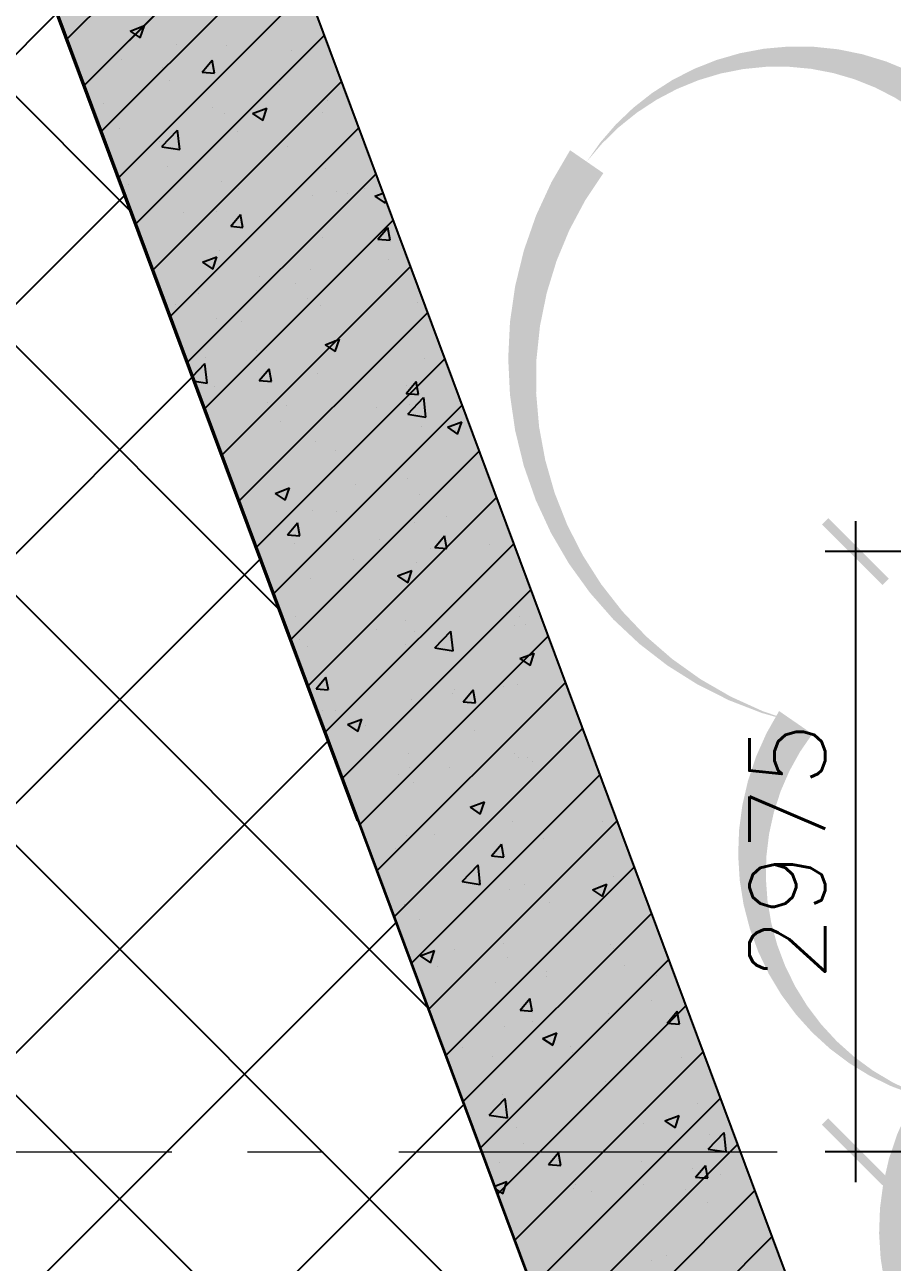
# Model space of a CAD drawing. Header units: millimetres. Extents: x -346728 to 1320345, y -537202 to -385966.
# Drawn here: x 137006 to 141305, y -457239 to -451106 of the extents above; entities that cross this region are included whole.
import ezdxf
from ezdxf.xclip import XClip

# ---------------------------------------------------------------- set-up
doc = ezdxf.new("R2010")
doc.units = ezdxf.units.MM
doc.header["$LTSCALE"] = 100
doc.header["$XCLIPFRAME"] = 2
doc.linetypes.add('DASHED2', pattern=[0.375, 0.25, -0.125])
doc.linetypes.add('X1326_GLB$0$CENTER', pattern=[2, 1.25, -0.25, 0.25, -0.25])
doc.layers.add('0 T TEXT', color=7, linetype='Continuous', lineweight=13)
doc.layers.add('X1326_GLB$0$A-tim', color=8, linetype='X1326_GLB$0$CENTER', lineweight=9)
doc.layers.add('CL load', color=1, linetype='Continuous', plot=False)
for name, color, linetype in [('hach', 253, 'Continuous'), ('W2', 4, 'Continuous'), ('XR_1326_csPL$0$hach', 253, 'Continuous'), ('XR_1326_csPL$0$W2', 4, 'Continuous')]:
    doc.layers.add(name, color=color, linetype=linetype)
doc.styles.add('simplex', font='simplex.shx')
doc.dimstyles.new('100', dxfattribs={"dimscale": 150, "dimtxt": 2.5, "dimasz": 2, "dimexe": 1, "dimexo": 1, "dimgap": 1, "dimtad": 1, "dimdec": 0, "dimzin": 0, "dimdsep": 46, "dimtxsty": 'simplex', "dimblk": 'ARCHTICK', "dimcen": 1, "dimdle": 1, "dimclrd": 256, "dimclre": 256, "dimclrt": 6, "dimadec": 0, "dimazin": 0, "dimtfac": 1, "dimtdec": 0, "dimtix": 1, "dimtmove": 2, "dimatfit": 3, "dimfxl": 1, "dimtolj": 1, "dimtzin": 0, "dimarcsym": 0})

# ---------------------------------------------------------------- blocks, each defined once
blk = doc.blocks.new('_ArchTick')
at = {"color": 0, "linetype": 'ByBlock', "const_width": 0.15}
blk.add_lwpolyline([(-0.5, -0.5), (0.5, 0.5)], dxfattribs=at)
blk = doc.blocks.new('*D321')
at = {"layer": 'CL load', "lineweight": -2, "transparency": 16777216}
for p, q in [((141121.8456536528, -453566.6748103099), (141121.8456536528, -456841.5847864188)), ((141428.6305833409, -453716.6748103099), (140971.8456536528, -453716.6748103099)), ((142378.6305833409, -456691.5847864188), (140971.8456536528, -456691.5847864188))]:
    blk.add_line(p, q, dxfattribs=at)
at = {"layer": 'DEFPOINTS', "color": 0, "transparency": 16777216}
for p in [(141578.6305833409, -453716.6748103099, -3.888469564117258e-07), (141121.8456536528, -456691.5847864188), (142528.6305833409, -456691.5847864188, -4.734895355795743e-07)]:
    blk.add_point(p, dxfattribs=at)
at = {"layer": 'CL load', "lineweight": -2, "transparency": 16777216, "xscale": 300, "yscale": 300, "zscale": 300}
for p, rotation in [((141121.8456536528, -453716.6748103099), 90), ((141121.8456536528, -456691.5847864188), 270)]:
    blk.add_blockref('_ArchTick', p, dxfattribs=dict(at, rotation=rotation))
at = {"layer": 'CL load', "color": 6, "transparency": 16777216, "insert": (140784.3456536527, -455204.1297983642), "char_height": 375, "attachment_point": 5, "rotation": 90, "style": 'simplex'}
blk.add_mtext('\\A1;2975', dxfattribs=at)
blk = doc.blocks.new('LVL-KHUNGTEN')
blk.add_lwpolyline([(61072.91373489425, 41092.78793908656), (119123.5098692991, 41092.78793908656), (119123.5098692991, 61.8816838347775), (61072.91373489425, 61.8816838347775)], close=True)
blk = doc.blocks.new('mb duong hh')
at = {"layer": '0 T TEXT', "color": 8, "linetype": 'DASHED2', "ltscale": 300}
blk.add_lwpolyline([(75940.43296678987, 34596.03093707142), (80501.3139130965, 41668.3570130578), (80490.62527430942, 88860.91351348581), (75484.28902985697, 93867.6576685782), (-20031.13103089965, 93859.7170491144), (-33609.89450179785, 75885.42133082869), (-26182.13417041133, 55954.73076759395), (-6300.006955242541, 2611.935753152356), (0, 0)], close=True, dxfattribs=at)
blk = doc.blocks.new('MB HANG RAO TAM')
h = blk.add_hatch()
h.set_pattern_fill('ANSI37', color=8, scale=7000, style=0)
h.set_pattern_definition([(45, (527887.4079488972, 631399.8887585986), (-618.7184335382291, 618.7184335382291), []), (135, (527887.4079488972, 631399.8887585986), (-618.7184335382291, -618.7184335382291), [])])
h.paths.add_polyline_path([(89794.4117202581, 74797.30097743822), (94796.06909740585, 69797.46355003165), (94804.3638102131, 22611.36642657302), (90245.68302062989, 15544.39581874706), (52522.94278892089, -1634.203767297906), (34323.73216909924, -9921.962356466684), (14325.33876059836, -19029.05348080298), (8025.495783872, -16417.18622394174), (-19266.64754346496, 56832.40869197866), (-5687.515177183872, 74797.29823461012), (41806.40198183438, 74797.29959892743), (65796.85632604541, 74797.30188842712)], flags=16)
h.paths.add_polyline_path([(-17292.9443327034, 40146.43408464215), (-15159.58504788362, 40937.88851280994), (-12777.24436101399, 34516.30763202184), (-15127.05660728077, 33729.95129755384), (-10492.9689787729, 20001.38025799184), (4783.535672410013, -19372.91856733162), (12547.72057359139, -21452.95036589808), (91489.90458454317, 14752.46963246423), (95487.5385869357, 20873.62624876702), (95619.70384427672, 46027.09005193476), (95769.82040125481, 74597.01423754462), (91824.51706728627, 78101.09494480758), (52350.08600903358, 76925.75132380711), (14007.95230215261, 75822.42495960195), (-9258.554181215033, 75871.13197423331), (-23843.65629077467, 71026.76303072285), (-24251.0530014848, 60759.9608062153)])
at = {"layer": 'XR_1326_csPL$0$W2', "color": 7, "ltscale": 0.5, "elevation": -2.744855009950697e-08}
blk.add_lwpolyline([(8025.494193787104, -16417.18556470441), (14325.33736579077, -19029.05341459147), (90245.68364006604, 15544.39677901135), (94804.3638098313, 22611.36859852046), (94796.06909740585, 69797.46355003165), (89794.40878329634, 74797.3010340432), (-5687.51513439772, 74797.29829121521), (-19266.64890838732, 56832.40874858369)], close=True, dxfattribs=at)

msp = doc.modelspace()

# ---------------------------------------------------------------- hatches: boundary and pattern name
at = {"layer": 'hach'}
h = msp.add_hatch(dxfattribs=at)
h.set_pattern_fill('ANSI31', color=256, scale=70)
h.set_pattern_definition([(45, (121918.5586272281, -508591.2227448209), (-157.1544821187101, 157.1544821187102), [])])
h.paths.add_polyline_path([(142200.7174031938, -410142.157258469), (128621.2299212609, -428107.5122169152), (155914.0807850178, -501359.0065796374), (162214.0877402602, -503970.9423327898), (238136.4096880872, -469396.5978761645), (242695.206744063, -462329.4458765544), (242687.1652499498, -415142.6860857411), (237685.1483409582, -410142.1572584765)])
h.paths.add_polyline_path([(142797.9098990844, -411342.1571560285), (129975.6618433549, -428305.7014718884), (156856.1871301314, -500450.5520168371), (162191.6436317093, -502662.5923677236), (237318.7880773254, -468450.3646135417), (241495.1464346874, -461976.0778765109), (241487.0023686721, -415639.3961758266), (237188.1965684931, -411342.1571560359)], flags=16)
h = msp.add_hatch(dxfattribs=at)
h.set_pattern_fill('AR-CONC', color=256, scale=4)
h.set_pattern_definition([(49.99999999999999, (121918.5586272281, -508591.2227448209), (728.738675984016, -63.75634215561234), [76.2, -838.2]), (355, (121918.5586272281, -508591.2227448209), (-140.9736856998774, 764.2273809561406), [60.96, -670.56233668]), (100.4514446999999, (121979.2866552282, -508596.5357588209), (587.7649883614131, 700.4710076487804), [64.76003519999988, -712.360978399999]), (46.18420000000002, (121918.5586272281, -508388.022744821), (1084.31616356852, -168.1693117309086), [114.2999999999996, -1257.299999999994]), (96.63555760999992, (122008.9182272282, -508402.0367448209), (949.616536206012, 989.7044983908861), [97.14009256, -1068.54243264]), (351.1841511700001, (121918.5586272281, -508388.022744821), (949.6165362599081, 989.7044983421306), [91.43986828, -1005.83892768]), (21, (122020.1586272282, -508438.822744821), (606.4575650765299, -409.0607927483504), [76.2, -838.2]), (326.0000000000001, (122020.1586272282, -508438.822744821), (247.2081133905883, 736.7518644892771), [60.96, -670.56]), (71.45144499999999, (122070.6967576282, -508472.911144421), (853.6656771148646, 327.691075543621), [64.7600352, -712.3597503999999]), (37.50000000000001, (121918.5586272281, -508591.2227448209), (12.35441300236727, 338.2201554926124), [0, -662.432, 0, -680.72, 0, -673.1]), (7.499999999999999, (121918.5586272281, -508591.2227448209), (267.278650041223, 400.722299272478), [0, -388.112, 0, -647.192, 0, -256.54]), (327.5, (121691.9906272281, -508591.2227448209), (542.3623806674856, -22.91497597069377), [0, -254, 0, -792.48, 0, -1051.56]), (317.5, (121590.390627228, -508591.2227448209), (592.5167255440722, 101.7059641333321), [0, -330.2, 0, -526.288, 0, -746.76])])
h.paths.add_polyline_path([(142200.7174031938, -410142.157258469), (128621.2299212609, -428107.5122169152), (155914.0807850178, -501359.0065796374), (162214.0877402602, -503970.9423327898), (238136.4096880872, -469396.5978761645), (242695.206744063, -462329.4458765544), (242687.1652499498, -415142.6860857411), (237685.1483409582, -410142.1572584765)])
h.paths.add_polyline_path([(142797.9098990844, -411342.1571560285), (129975.6618433549, -428305.7014718884), (156856.1871301314, -500450.5520168371), (162191.6436317093, -502662.5923677236), (237318.7880773254, -468450.3646135417), (241495.1464346874, -461976.0778765109), (241487.0023686721, -415639.3961758266), (237188.1965684931, -411342.1571560359)], flags=16)

# ---------------------------------------------------------------- linework, layer by layer
at = {"elevation": -1404.949430587001}
msp.add_lwpolyline([(149871.036050682, -473219.6356869036, 0, 200, -0.52056705), (147871.0386324197, -473216.4221305564, 0, 200, -0.52056705), (147110.9564866177, -471431.1004313993, 0, 200, -0.52056705), (146412.6692778515, -469556.9619695792, 0, 200, -0.52056705), (145714.3820690856, -467682.823507759, 0, 200, -0.52056705), (145016.0948603193, -465808.6850459388, 0, 200, -0.52056705), (144317.8076515534, -463934.5465841186, 0, 200, -0.52056705), (143619.5204427874, -462060.4081222984, 0, 200, -0.52056705), (142921.2332340212, -460186.2696604783, 0, 200, -0.52056705), (142222.9460252552, -458312.1311986581, 0, 200, -0.52056705), (141524.658816489, -456437.9927368379, 0, 200, -0.52056705), (140826.371607723, -454563.8542750177, 0, 200, -0.52056705), (139790.819850395, -451784.528872447, 0, 200, -0.52056705), (141790.819850395, -451784.528872447, 0, 200, -0.52056705), (143790.819850395, -451784.528872447, 0, 200, -0.52056705), (145790.819850395, -451784.528872447, 0, 200, -0.52056705), (147790.819850395, -451784.528872447, 0, 200, -0.52056705), (149790.819850395, -451784.528872447, 0, 200, -0.52056705)], format="xyseb", dxfattribs=at)
at = {"layer": 'W2', "ltscale": 0.5, "elevation": -1404.949429693151}
for points in [[(142200.7173316503, -410142.1571560284), (128621.2298497174, -428107.5121144747), (155914.0807134742, -501359.0064771969), (162214.087668717, -503970.9422303493), (238136.409616544, -469396.597773724), (242695.2085601218, -462329.4428479093), (242686.9149874657, -415142.1244229245), (237685.1247243183, -410142.1571560359)], [(142797.9098990844, -411342.1571560285), (129975.6618433549, -428305.7014718884), (156856.1871301314, -500450.5520168371), (162191.6436317093, -502662.5923677236), (237318.7880773254, -468450.3646135417), (241495.1464346874, -461976.0778765109), (241487.0023686721, -415639.3961758266), (237188.1965684931, -411342.1571560359)]]:
    msp.add_lwpolyline(points, close=True, dxfattribs=at)
at = {"layer": 'X1326_GLB$0$A-tim', "ltscale": 15}
msp.add_line((120859.4542972323, -456691.5847864185, -1404.949430865378), (255546.0027297724, -456691.5847864187, -1404.949430874745), dxfattribs=at)
at = {"layer": 'XR_1326_csPL$0$hach', "color": 250}
for p, q in [((137216.3522874425, -451176.0278767922, -1404.949430165231), (138149.3238266761, -450243.0563375587, -1404.949430165231)), ((137301.6717319796, -451405.0173964925, -1404.949430165231), (138234.6432712132, -450472.045857259, -1404.949430165231)), ((137386.9911765168, -451634.0069161928, -1404.949430165231), (138319.9627157504, -450701.0353769592, -1404.949430165231)), ((137472.310621054, -451862.9964358931, -1404.949430165231), (138405.2821602875, -450930.0248966595, -1404.949430165231)), ((137528.499070284, -451137.0853451362, -1404.949430165231), (137599.637898783, -451109.7777073809, -1404.949430165231)), ((137579.0221028147, -451171.2189255483, -1404.949430165231), (137599.622800665, -451109.8228881584, -1404.949430165231)), ((137528.4793061449, -451137.1289443906, -1404.949430165231), (137579.0174365678, -451171.2173437861, -1404.949430165231)), ((137557.6300655911, -452091.9859555934, -1404.949430165231), (138490.6016048247, -451159.0144163598, -1404.949430165231)), ((137756.0812053094, -451203.8277529142, -1404.949430165231), (137756.0812053094, -451203.8277529142, -1404.949430165231)), ((138007.5155401724, -451208.3134034778, -1404.949430165231), (138007.5155401724, -451208.3134034778, -1404.949430165231)), ((138327.376617055, -451235.2668601459, -1404.949430165231), (138327.376617055, -451235.2668601459, -1404.949430165231)), ((137485.8638198246, -451279.850565851, -1404.949430165231), (137485.8638198246, -451279.850565851, -1404.949430165231)), ((137885.9421550786, -451340.4716909774, -1404.949430165231), (137934.9225709364, -451282.0991044117, -1404.949430165231)), ((137946.7612722456, -451345.7690428758, -1404.949430165231), (137935.0136593283, -451282.0834420711, -1404.949430165231)), ((137942.5849690177, -451285.9256416608, -1404.949430165231), (137942.5849690177, -451285.9256416608, -1404.949430165231)), ((137688.2397042807, -451319.4108310129, -1404.949430165231), (137688.2397042807, -451319.4108310129, -1404.949430165231)), ((137885.9420560809, -451340.4728160664, -1404.949430165231), (137946.6700848765, -451345.7858301443, -1404.949430165231)), ((137642.9495101283, -452320.9754752937, -1404.949430165231), (138575.9210493619, -451388.0039360601, -1404.949430165231)), ((137724.933793203, -451380.2688564175, -1404.949430165231), (137724.933793203, -451380.2688564175, -1404.949430165231)), ((138267.2961738704, -451403.1838323882, -1404.949430165231), (138267.2961738704, -451403.1838323882, -1404.949430165231)), ((137396.7928397721, -451493.8279809669, -1404.949430165231), (137396.7928397721, -451493.8279809669, -1404.949430165231)), ((138508.3493540837, -451481.4906635219, -1404.949430165231), (138508.3493540837, -451481.4906635219, -1404.949430165231)), ((137939.1552204395, -451516.7429569376, -1404.949430165231), (137939.1552204395, -451516.7429569376, -1404.949430165231)), ((137995.1611271701, -451546.5335589704, -1404.949430165231), (137995.1611271701, -451546.5335589704, -1404.949430165231)), ((138134.9368712204, -451546.1897371375, -1404.949430165231), (138185.4750016435, -451580.278136533, -1404.949430165231)), ((138134.9566353602, -451546.1461378846, -1404.949430165231), (138206.0954638594, -451518.8385001292, -1404.949430165231)), ((138185.4796082951, -451580.279694962, -1404.949430165231), (138206.0803061454, -451518.8836575722, -1404.949430165231)), ((138481.5176011068, -451539.6579329083, -1404.949430165231), (138481.5176011068, -451539.6579329083, -1404.949430165231)), ((137473.5094068223, -451618.0707213436, -1404.949430165231), (137473.5094068223, -451618.0707213436, -1404.949430165231)), ((137728.2689546655, -452549.9649949939, -1404.949430165231), (138661.240493899, -451616.9934557604, -1404.949430165231)), ((137675.3063189765, -451686.6479409333, -1404.949430165231), (137675.3063189765, -451686.6479409333, -1404.949430165231)), ((137684.8174440633, -451710.1401686309, -1404.949430165231), (137763.9521554215, -451627.6647937711, -1404.949430165231)), ((137775.2018438522, -451724.1512822019, -1404.949430165231), (137763.9769552048, -451627.6619073598, -1404.949430165231)), ((138060.0979670138, -451635.9891594184, -1404.949430165231), (138060.0979670138, -451635.9891594184, -1404.949430165231)), ((137420.9610542395, -451720.1331302854, -1404.949430165231), (137420.9610542395, -451720.1331302854, -1404.949430165231)), ((137684.8357705963, -451710.1790385222, -1404.949430165231), (137775.1953706113, -451724.1930385311, -1404.949430165231)), ((138306.6504293457, -451708.3314963533, -1404.949430165231), (138306.6504293457, -451708.3314963533, -1404.949430165231)), ((137714.1337038014, -451810.0374604865, -1404.949430165231), (137714.1337038014, -451810.0374604865, -1404.949430165231)), ((137813.5883992026, -452778.9545146942, -1404.949430165231), (138746.559938436, -451845.9829754606, -1404.949430165231)), ((138495.994941081, -451819.7108190145, -1404.949430165231), (138495.994941081, -451819.7108190145, -1404.949430165231)), ((137522.8013120825, -451896.7121986189, -1404.949430165231), (137522.8013120825, -451896.7121986189, -1404.949430165231)), ((137982.8067141679, -451884.753714463, -1404.949430165231), (137982.8067141679, -451884.753714463, -1404.949430165231)), ((138065.1636927499, -451919.6271745897, -1404.949430165231), (138065.1636927499, -451919.6271745897, -1404.949430165231)), ((138550.0994059605, -451931.4113829079, -1404.949430165231), (138550.0994059605, -451931.4113829079, -1404.949430165231)), ((138688.8197644319, -451918.7507619435, -1404.949430165231), (138688.8197644319, -451918.7507619435, -1404.949430165231)), ((138434.4744996951, -451952.2359512956, -1404.949430165231), (138434.4744996951, -451952.2359512956, -1404.949430165231)), ((138607.5260734172, -451942.5421505603, -1404.949430165231), (138607.5260734172, -451942.5421505603, -1404.949430165231)), ((138741.3944362959, -451955.2505298844, -1404.949430165231), (138791.9325667187, -451989.3389292799, -1404.949430165231)), ((138741.4142004368, -451955.2069306329, -1404.949430165231), (138781.5197393634, -451939.8118566332, -1404.949430165231)), ((138791.9371137755, -451989.3404643757, -1404.949430165231), (138795.7451267713, -451977.9914843572, -1404.949430165231)), ((137792.8193169728, -452036.7114586909, -1404.949430165231), (137792.8193169728, -452036.7114586909, -1404.949430165231)), ((137957.5826804164, -452033.1173470412, -1404.949430165231), (137957.5826804164, -452033.1173470412, -1404.949430165231)), ((138026.9158407651, -452104.6990719209, -1404.949430165231), (138075.8962566234, -452046.3264853553, -1404.949430165231)), ((138087.7327344982, -452109.9968339232, -1404.949430165231), (138075.9851215808, -452046.3112331185, -1404.949430165231)), ((137898.9078437398, -453007.9440343945, -1404.949430165231), (138831.8793829731, -452074.9724951609, -1404.949430165231)), ((138026.9157417808, -452104.7001970225, -1404.949430165231), (138087.6437705765, -452110.0132111004, -1404.949430165231)), ((138755.6545167491, -452168.4554140766, -1404.949430165231), (138804.6349326072, -452110.082827511, -1404.949430165231)), ((138816.4691851121, -452173.7536173214, -1404.949430165231), (138804.7215721948, -452110.0680165167, -1404.949430165231)), ((138483.6405280787, -452157.9309745072, -1404.949430165231), (138483.6405280787, -452157.9309745072, -1404.949430165231)), ((138755.6544151172, -452168.4565696123, -1404.949430165231), (138816.3824439129, -452173.7695836902, -1404.949430165231)), ((137970.4523011651, -452222.9738699556, -1404.949430165231), (137970.4523011651, -452222.9738699556, -1404.949430165231)), ((137887.7287578299, -452282.9416016267, -1404.949430165231), (137938.266888253, -452317.0300010223, -1404.949430165231)), ((137887.7482584478, -452282.8985836971, -1404.949430165231), (137958.887086947, -452255.5909459417, -1404.949430165231)), ((137938.2714366606, -452317.0315399194, -1404.949430165231), (137958.872134511, -452255.6355025296, -1404.949430165231)), ((138806.3327624282, -452268.814279701, -1404.949430165231), (138806.3327624282, -452268.814279701, -1404.949430165231)), ((137984.2272882769, -453236.9335540948, -1404.949430165231), (138917.1988275105, -452303.9620148612, -1404.949430165231)), ((138167.1958496539, -452352.9582505681, -1404.949430165231), (138167.1958496539, -452352.9582505681, -1404.949430165231)), ((138421.5411143904, -452319.4730612159, -1404.949430165231), (138421.5411143904, -452319.4730612159, -1404.949430165231)), ((138345.6028954513, -452388.6723662268, -1404.949430165231), (138345.6028954513, -452388.6723662268, -1404.949430165231)), ((137867.3156401739, -452438.7999988014, -1404.949430165231), (137867.3156401739, -452438.7999988014, -1404.949430165231)), ((138409.6780208415, -452461.7149747721, -1404.949430165231), (138409.6780208415, -452461.7149747721, -1404.949430165231)), ((137753.0861699074, -452490.3783303602, -1404.949430165231), (137753.0861699074, -452490.3783303602, -1404.949430165231)), ((138069.5467328139, -453465.923073795, -1404.949430165231), (139002.5182720475, -452532.9515345614, -1404.949430165231)), ((138471.2861150765, -452496.1511299998, -1404.949430165231), (138471.2861150765, -452496.1511299998, -1404.949430165231)), ((138952.0404015089, -452484.6299507429, -1404.949430165231), (138952.0404015089, -452484.6299507429, -1404.949430165231)), ((137958.0978881629, -452561.1940254483, -1404.949430165231), (137958.0978881629, -452561.1940254483, -1404.949430165231)), ((138081.5370674101, -452575.2740993215, -1404.949430165231), (138081.5370674101, -452575.2740993215, -1404.949430165231)), ((138623.8994480777, -452598.1890752922, -1404.949430165231), (138623.8994480777, -452598.1890752922, -1404.949430165231)), ((138494.2058235244, -452691.9593764455, -1404.949430165231), (138565.3446520237, -452664.6517386902, -1404.949430165231)), ((138544.728942141, -452726.0923093332, -1404.949430165231), (138565.3296399913, -452664.6962719433, -1404.949430165231)), ((138154.2624643492, -452720.1953604884, -1404.949430165231), (138154.2624643492, -452720.1953604884, -1404.949430165231)), ((138494.1863229054, -452692.0023943736, -1404.949430165231), (138544.7244533282, -452726.0907937692, -1404.949430165231)), ((138539.0541123867, -452669.5365789735, -1404.949430165231), (138539.0541123867, -452669.5365789735, -1404.949430165231)), ((137839.148055469, -452847.5542746186, -1404.949430165231), (137898.6517826927, -452785.5386038199, -1404.949430165231)), ((137909.9006710684, -452882.0251853119, -1404.949430165231), (137898.6757824212, -452785.5358104698, -1404.949430165231)), ((137899.9171996124, -452753.6805498406, -1404.949430165231), (137899.9171996124, -452753.6805498406, -1404.949430165231)), ((138154.8661773513, -453694.9125934953, -1404.949430165231), (139087.8377165846, -452761.9410542618, -1404.949430165231)), ((138986.6287748749, -452758.1953610301, -1404.949430165231), (138986.6287748749, -452758.1953610301, -1404.949430165231)), ((138167.8895264518, -452868.9264528646, -1404.949430165231), (138216.8699423099, -452810.5538662989, -1404.949430165231)), ((138228.7041967507, -452874.2246249705, -1404.949430165231), (138216.9565838334, -452810.5390241658, -1404.949430165231)), ((138458.931702074, -452834.3712854924, -1404.949430165231), (138458.931702074, -452834.3712854924, -1404.949430165231)), ((137848.4564289889, -452872.5370905887, -1404.949430165231), (137909.8944066787, -452882.0655946961, -1404.949430165231)), ((137945.7434751606, -452899.4141809409, -1404.949430165231), (137945.7434751606, -452899.4141809409, -1404.949430165231)), ((138167.8894274806, -452868.9275779786, -1404.949430165231), (138228.6174562763, -452874.2405920565, -1404.949430165231)), ((138896.1721194876, -452893.1761096659, -1404.949430165231), (138896.1721194876, -452893.1761096659, -1404.949430165231)), ((138896.6282024359, -452932.6827950201, -1404.949430165231), (138945.6086182939, -452874.3102084544, -1404.949430165231)), ((138957.4406473647, -452937.9814083688, -1404.949430165231), (138945.6930344473, -452874.2958075641, -1404.949430165231)), ((138896.6281008169, -452932.6839505685, -1404.949430165231), (138957.3561296126, -452937.9969646464, -1404.949430165231)), ((138903.833234903, -453036.1832904108, -1404.949430165231), (138982.967946261, -452953.707915551, -1404.949430165231)), ((138994.2160344907, -453050.194590031, -1404.949430165231), (138982.9911458432, -452953.7052151889, -1404.949430165231)), ((138207.5455397205, -452978.1583169735, -1404.949430165231), (138207.5455397205, -452978.1583169735, -1404.949430165231)), ((138240.1856218882, -453923.9021131956, -1404.949430165231), (139173.1571611218, -452990.930573962, -1404.949430165231)), ((138303.6553939437, -452994.8820737993, -1404.949430165231), (138303.6553939437, -452994.8820737993, -1404.949430165231)), ((138749.9079203881, -453001.0732929442, -1404.949430165231), (138749.9079203881, -453001.0732929442, -1404.949430165231)), ((138913.430645068, -452985.7833708507, -1404.949430165231), (138913.430645068, -452985.7833708507, -1404.949430165231)), ((138271.7754623457, -453070.258878246, -1404.949430165231), (138271.7754623457, -453070.258878246, -1404.949430165231)), ((138903.8503789912, -453036.2196525101, -1404.949430165231), (138994.2099790061, -453050.2336525189, -1404.949430165231)), ((138974.2743618724, -453096.4155165227, -1404.949430165231), (138974.2743618724, -453096.4155165227, -1404.949430165231)), ((139100.6633886011, -453101.0201691938, -1404.949430165231), (139171.8022171001, -453073.7125314384, -1404.949430165231)), ((139151.1864476211, -453135.1530787467, -1404.949430165231), (139171.7871454717, -453073.7570413569, -1404.949430165231)), ((139100.6438879809, -453101.0631871205, -1404.949430165231), (139151.182018404, -453135.1515865161, -1404.949430165231)), ((139139.6210961026, -453116.2559962206, -1404.949430165231), (139139.6210961026, -453116.2559962206, -1404.949430165231)), ((138446.5772890719, -453172.5914409849, -1404.949430165231), (138446.5772890719, -453172.5914409849, -1404.949430165231)), ((138547.1043705582, -453217.9619603539, -1404.949430165231), (138547.1043705582, -453217.9619603539, -1404.949430165231)), ((138325.5050664254, -454152.8916328959, -1404.949430165231), (139258.4766056589, -453219.9200936623, -1404.949430165231)), ((139285.2889078011, -453302.3616992561, -1404.949430165231), (139285.2889078011, -453302.3616992561, -1404.949430165231)), ((138246.997446612, -453428.711822258, -1404.949430165231), (138318.1362751111, -453401.4041845027, -1404.949430165231)), ((138297.5207705065, -453462.8441542906, -1404.949430165231), (138318.1214683569, -453401.4481169007, -1404.949430165231)), ((138646.1519950268, -453386.5056701232, -1404.949430165231), (138646.1519950268, -453386.5056701232, -1404.949430165231)), ((138900.4972597636, -453353.020480771, -1404.949430165231), (138900.4972597636, -453353.020480771, -1404.949430165231)), ((138246.9782095147, -453428.754258863, -1404.949430165231), (138297.5163399377, -453462.8426582586, -1404.949430165231)), ((138410.8245109628, -454381.8811525962, -1404.949430165231), (139343.7960501961, -453448.9096133626, -1404.949430165231)), ((138961.9199488701, -453434.6356720154, -1404.949430165231), (138961.9199488701, -453434.6356720154, -1404.949430165231)), ((138434.2228760692, -453510.8115964775, -1404.949430165231), (138434.2228760692, -453510.8115964775, -1404.949430165231)), ((138552.0598678119, -453520.246117156, -1404.949430165231), (138552.0598678119, -453520.246117156, -1404.949430165231)), ((138308.8632121385, -453633.1538338081, -1404.949430165231), (138357.8436279966, -453574.7812472424, -1404.949430165231)), ((138369.6756590033, -453638.4524160179, -1404.949430165231), (138357.9280460859, -453574.7668152132, -1404.949430165231)), ((138935.1245855936, -453573.5169795396, -1404.949430165231), (138935.1245855936, -453573.5169795396, -1404.949430165231)), ((139094.4222484795, -453543.1610931267, -1404.949430165231), (139094.4222484795, -453543.1610931267, -1404.949430165231)), ((138223.918914381, -453633.8052417055, -1404.949430165231), (138223.918914381, -453633.8052417055, -1404.949430165231)), ((138308.8631131808, -453633.1549589348, -1404.949430165231), (138369.5911419765, -453638.4679730127, -1404.949430165231)), ((139037.6018881226, -453696.9101759638, -1404.949430165231), (139086.5823039804, -453638.5375893981, -1404.949430165231)), ((139098.4121096172, -453702.2091994162, -1404.949430165231), (139086.6644966999, -453638.5235986115, -1404.949430165231)), ((138342.6078600493, -453675.222943673, -1404.949430165231), (138342.6078600493, -453675.222943673, -1404.949430165231)), ((138496.1439554997, -454610.8706722965, -1404.949430165231), (139429.1154947333, -453677.8991330629, -1404.949430165231)), ((138766.2812950486, -453656.7202176761, -1404.949430165231), (138766.2812950486, -453656.7202176761, -1404.949430165231)), ((139018.0102577599, -453703.0839985286, -1404.949430165231), (139018.0102577599, -453703.0839985286, -1404.949430165231)), ((139037.6017865171, -453696.9113315247, -1404.949430165231), (139098.3298153128, -453702.2243456026, -1404.949430165231)), ((139308.643675716, -453679.6351936468, -1404.949430165231), (139308.643675716, -453679.6351936468, -1404.949430165231)), ((138633.2186097224, -453753.7427800435, -1404.949430165231), (138633.2186097224, -453753.7427800435, -1404.949430165231)), ((138378.8733449856, -453787.2279693956, -1404.949430165231), (138378.8733449856, -453787.2279693956, -1404.949430165231)), ((138853.4550116885, -453837.7726150064, -1404.949430165231), (138924.5938401875, -453810.4649772511, -1404.949430165231)), ((138903.9782759867, -453871.9049237042, -1404.949430165231), (138924.5789738373, -453810.5088863143, -1404.949430165231)), ((138949.5655358676, -453772.8558275081, -1404.949430165231), (138949.5655358676, -453772.8558275081, -1404.949430165231)), ((138421.8684630669, -453849.0317519702, -1404.949430165231), (138421.8684630669, -453849.0317519702, -1404.949430165231)), ((138853.4357745904, -453837.8150516099, -1404.949430165231), (138903.9739050132, -453871.9034510055, -1404.949430165231)), ((138581.4634000366, -454839.8601919968, -1404.949430165231), (139514.4349392704, -453906.8886527632, -1404.949430165231)), ((138349.9273866914, -454036.6894593574, -1404.949430165231), (138349.9273866914, -454036.6894593574, -1404.949430165231)), ((138892.289767359, -454059.6044353282, -1404.949430165231), (138892.289767359, -454059.6044353282, -1404.949430165231)), ((139392.3867904407, -454019.3307904058, -1404.949430165231), (139392.3867904407, -454019.3307904058, -1404.949430165231)), ((139458.862843213, -454039.5388206275, -1404.949430165231), (139458.862843213, -454039.5388206275, -1404.949430165231)), ((139485.6938096299, -454078.0207229787, -1404.949430165231), (139485.6938096299, -454078.0207229787, -1404.949430165231)), ((138666.782844574, -455068.849711697, -1404.949430165231), (139599.7543838076, -454135.8781724634, -1404.949430165231)), ((138750.7316077185, -454103.8062978011, -1404.949430165231), (138750.7316077185, -454103.8062978011, -1404.949430165231)), ((138937.2111228654, -454111.0759830006, -1404.949430165231), (138937.2111228654, -454111.0759830006, -1404.949430165231)), ((139038.5328621744, -454194.0571004595, -1404.949430165231), (139117.6675735324, -454111.5817255997, -1404.949430165231)), ((139128.9148617066, -454208.068493141, -1404.949430165231), (139117.6899730594, -454111.5791182989, -1404.949430165231)), ((139434.6521480263, -454082.5194112988, -1404.949430165231), (139434.6521480263, -454082.5194112988, -1404.949430165231)), ((138365.939959681, -454154.465079316, -1404.949430165231), (138365.939959681, -454154.465079316, -1404.949430165231)), ((138409.5140500647, -454187.2519074629, -1404.949430165231), (138409.5140500647, -454187.2519074629, -1404.949430165231)), ((138893.1770840856, -454179.7266871121, -1404.949430165231), (138893.1770840856, -454179.7266871121, -1404.949430165231)), ((139038.5494150587, -454194.0922086751, -1404.949430165231), (139128.9090150735, -454208.1062086839, -1404.949430165231)), ((139459.8933396657, -454246.8758443568, -1404.949430165231), (139510.4314700887, -454280.9642437524, -1404.949430165231)), ((139459.9125767649, -454246.8334077547, -1404.949430165231), (139531.0514052641, -454219.5257699994, -1404.949430165231)), ((139510.4357814668, -454280.9656931179, -1404.949430165231), (139531.0364793174, -454219.5696557281, -1404.949430165231)), ((138449.8368978249, -454397.3812147517, -1404.949430165231), (138498.8173136833, -454339.0086281861, -1404.949430165231)), ((138510.6471212558, -454402.6802070652, -1404.949430165231), (138498.8995083385, -454338.9946062606, -1404.949430165231)), ((138752.1022891109, -455297.8392313973, -1404.949430165231), (139685.0738283448, -454364.8676921637, -1404.949430165231)), ((139446.5084302105, -454377.75897612, -1404.949430165231), (139446.5084302105, -454377.75897612, -1404.949430165231)), ((138449.8367988803, -454397.3823398909, -1404.949430165231), (138510.564827676, -454402.6953539688, -1404.949430165231)), ((139125.1081403997, -454420.0530896783, -1404.949430165231), (139125.1081403997, -454420.0530896783, -1404.949430165231)), ((139136.6260607006, -454402.8065736667, -1404.949430165231), (139136.6260607006, -454402.8065736667, -1404.949430165231)), ((139178.575573809, -454461.1375569073, -1404.949430165231), (139227.5559896674, -454402.7649703416, -1404.949430165231)), ((139239.3835718698, -454466.4369904635, -1404.949430165231), (139227.6359589524, -454402.7513896588, -1404.949430165231)), ((139379.4534051363, -454386.5679003262, -1404.949430165231), (139379.4534051363, -454386.5679003262, -1404.949430165231)), ((138483.4529576772, -454504.5285970736, -1404.949430165231), (138483.4529576772, -454504.5285970736, -1404.949430165231)), ((138544.1093351562, -454504.5125378, -1404.949430165231), (138544.1093351562, -454504.5125378, -1404.949430165231)), ((138924.8567098629, -454449.2961384933, -1404.949430165231), (138924.8567098629, -454449.2961384933, -1404.949430165231)), ((139178.5754722166, -454461.1387124807, -1404.949430165231), (139239.3035010123, -454466.4517265586, -1404.949430165231)), ((138606.2466347758, -454574.5250608189, -1404.949430165231), (138677.3854632751, -454547.2174230636, -1404.949430165231)), ((138656.7701043522, -454608.6567686616, -1404.949430165231), (138677.3708022028, -454547.2607312717, -1404.949430165231)), ((138606.2276611995, -454574.5669160992, -1404.949430165231), (138656.7657916225, -454608.6553154947, -1404.949430165231)), ((138694.4417147828, -454578.7772595398, -1404.949430165231), (138694.4417147828, -454578.7772595398, -1404.949430165231)), ((138837.4217336481, -455526.8287510975, -1404.949430165231), (139770.3932728819, -454593.857211864, -1404.949430165231)), ((139236.8040954504, -454601.6922355106, -1404.949430165231), (139236.8040954504, -454601.6922355106, -1404.949430165231)), ((139779.166476118, -454624.6072114814, -1404.949430165231), (139779.166476118, -454624.6072114814, -1404.949430165231)), ((138908.6631420192, -454715.2513600599, -1404.949430165231), (138908.6631420192, -454715.2513600599, -1404.949430165231)), ((139434.1540172082, -454715.9791316126, -1404.949430165231), (139434.1540172082, -454715.9791316126, -1404.949430165231)), ((139451.0255226868, -454738.1663360307, -1404.949430165231), (139451.0255226868, -454738.1663360307, -1404.949430165231)), ((139496.9664031326, -454736.6314180837, -1404.949430165231), (139496.9664031326, -454736.6314180837, -1404.949430165231)), ((138912.5022968604, -454787.5162939858, -1404.949430165231), (138912.5022968604, -454787.5162939858, -1404.949430165231)), ((139112.1747550951, -454787.2901995986, -1404.949430165231), (139112.1747550951, -454787.2901995986, -1404.949430165231)), ((139524.6462757355, -454758.3615928524, -1404.949430165231), (139524.6462757355, -454758.3615928524, -1404.949430165231)), ((138857.8294903583, -454820.7753889508, -1404.949430165231), (138857.8294903583, -454820.7753889508, -1404.949430165231)), ((138922.7411781853, -455755.8182707978, -1404.949430165231), (139855.7127174191, -454822.8467315642, -1404.949430165231)), ((138932.1295501916, -454860.0675569857, -1404.949430165231), (138932.1295501916, -454860.0675569857, -1404.949430165231)), ((139212.6852262752, -454983.6277088461, -1404.949430165231), (139263.223356698, -455017.7161082416, -1404.949430165231)), ((139212.7041998525, -454983.5858535673, -1404.949430165231), (139283.8430283517, -454956.2782158119, -1404.949430165231)), ((139263.2276098324, -455017.7175380753, -1404.949430165231), (139283.8283076829, -454956.3215006855, -1404.949430165231)), ((139008.0606227224, -455984.8077904981, -1404.949430165231), (139941.0321619562, -455051.8362512645, -1404.949430165231)), ((139421.7996042059, -455054.1992871054, -1404.949430165231), (139421.7996042059, -455054.1992871054, -1404.949430165231)), ((139871.3429358136, -455052.8782099609, -1404.949430165231), (139871.3429358136, -455052.8782099609, -1404.949430165231)), ((139034.6716143296, -455118.1355777119, -1404.949430165231), (139034.6716143296, -455118.1355777119, -1404.949430165231)), ((138900.1478838581, -455125.7364494784, -1404.949430165231), (138900.1478838581, -455125.7364494784, -1404.949430165231)), ((139229.6877530916, -455137.3537173562, -1404.949430165231), (139229.6877530916, -455137.3537173562, -1404.949430165231)), ((139319.5492594957, -455225.364937851, -1404.949430165231), (139368.5296753538, -455166.9923512853, -1404.949430165231)), ((139380.3550341223, -455230.6647815109, -1404.949430165231), (139368.607421205, -455166.9791807062, -1404.949430165231)), ((139577.033994997, -455141.0505536826, -1404.949430165231), (139577.033994997, -455141.0505536826, -1404.949430165231)), ((138844.8961050539, -455188.0124988711, -1404.949430165231), (138844.8961050539, -455188.0124988711, -1404.949430165231)), ((139319.5491579166, -455225.3660934369, -1404.949430165231), (139380.2771867123, -455230.6791075148, -1404.949430165231)), ((139093.3800672596, -456213.7973101984, -1404.949430165231), (140026.3516064932, -455280.8257709648, -1404.949430165231)), ((139173.2324894453, -455351.9309105084, -1404.949430165231), (139252.3672008035, -455269.4555356486, -1404.949430165231)), ((139263.613688923, -455365.942396251, -1404.949430165231), (139252.3888002756, -455269.4530214089, -1404.949430165231)), ((139173.2484511259, -455351.96476484, -1404.949430165231), (139263.6080511409, -455365.9787648488, -1404.949430165231)), ((139482.6987742279, -455364.5713004248, -1404.949430165231), (139482.6987742279, -455364.5713004248, -1404.949430165231)), ((139819.1617649291, -455392.6466463157, -1404.949430165231), (139890.3005934284, -455365.3390085603, -1404.949430165231)), ((139869.6851153127, -455426.7783074891, -1404.949430165231), (139890.2858131633, -455365.3822700992, -1404.949430165231)), ((139922.633418117, -455327.3765471494, -1404.949430165231), (139922.633418117, -455327.3765471494, -1404.949430165231)), ((139409.4451912037, -455392.4194425978, -1404.949430165231), (139409.4451912037, -455392.4194425978, -1404.949430165231)), ((139819.1427913504, -455392.688501593, -1404.949430165231), (139869.6809217735, -455426.7769009885, -1404.949430165231)), ((139858.4095505095, -455420.1153198813, -1404.949430165231), (139858.4095505095, -455420.1153198813, -1404.949430165231)), ((138887.7934708559, -455463.9566049711, -1404.949430165231), (138887.7934708559, -455463.9566049711, -1404.949430165231)), ((138890.1820486838, -455466.2772645581, -1404.949430165231), (138890.1820486838, -455466.2772645581, -1404.949430165231)), ((139604.0642857724, -455453.6005092334, -1404.949430165231), (139604.0642857724, -455453.6005092334, -1404.949430165231)), ((138962.4091030504, -455538.0760166287, -1404.949430165231), (138962.4091030504, -455538.0760166287, -1404.949430165231)), ((139178.6995117968, -456442.7868298986, -1404.949430165231), (140111.6710510306, -455509.815290665, -1404.949430165231)), ((139726.1477508424, -455587.6511869794, -1404.949430165231), (139726.1477508424, -455587.6511869794, -1404.949430165231)), ((139379.1859424213, -455660.2233778944, -1404.949430165231), (139379.1859424213, -455660.2233778944, -1404.949430165231)), ((139910.2790051145, -455665.5967026421, -1404.949430165231), (139910.2790051145, -455665.5967026421, -1404.949430165231)), ((138965.4771128845, -455720.3795733354, -1404.949430165231), (139016.0152433073, -455754.467972731, -1404.949430165231)), ((138965.4958229401, -455720.3382993799, -1404.949430165231), (139036.6346514393, -455693.0306616246, -1404.949430165231)), ((139016.0194381979, -455754.4693830328, -1404.949430165231), (139036.6201360485, -455693.0733456429, -1404.949430165231)), ((139133.6310252986, -455689.3571511128, -1404.949430165231), (139133.6310252986, -455689.3571511128, -1404.949430165231)), ((139397.0907782012, -455730.6395980905, -1404.949430165231), (139397.0907782012, -455730.6395980905, -1404.949430165231)), ((139921.5483230886, -455683.1383538651, -1404.949430165231), (139921.5483230886, -455683.1383538651, -1404.949430165231)), ((139051.0449889901, -455773.7825024439, -1404.949430165231), (139051.0449889901, -455773.7825024439, -1404.949430165231)), ((139264.0189563339, -456671.7763495989, -1404.949430165231), (140196.9904955675, -455738.8048103653, -1404.949430165231)), ((139975.9225485055, -455770.1788376389, -1404.949430165231), (139975.9225485055, -455770.1788376389, -1404.949430165231)), ((139336.7856357312, -455854.3228085059, -1404.949430165231), (139336.7856357312, -455854.3228085059, -1404.949430165231)), ((139591.1309004683, -455820.8376191538, -1404.949430165231), (139591.1309004683, -455820.8376191538, -1404.949430165231)), ((139593.4073696575, -455796.6974784145, -1404.949430165231), (139593.4073696575, -455796.6974784145, -1404.949430165231)), ((140135.7697503251, -455819.6124543852, -1404.949430165231), (140135.7697503251, -455819.6124543852, -1404.949430165231)), ((139349.3384008711, -456900.7658692992, -1404.949430165231), (140282.3099401047, -455967.7943300656, -1404.949430165231)), ((139460.5229451825, -455989.5923187946, -1404.949430165231), (139509.5033610403, -455931.219732229, -1404.949430165231)), ((139521.3264963749, -455994.8925725583, -1404.949430165231), (139509.5788834575, -455931.2069717536, -1404.949430165231)), ((140114.1679658779, -455943.2062061651, -1404.949430165231), (140114.1679658779, -455943.2062061651, -1404.949430165231)), ((139460.5228436166, -455989.5934743931, -1404.949430165231), (139521.2508724123, -455994.906488471, -1404.949430165231)), ((139897.9245921122, -456003.8168581347, -1404.949430165231), (139897.9245921122, -456003.8168581347, -1404.949430165231)), ((140189.2616211665, -456053.3486609502, -1404.949430165231), (140238.2420370244, -455994.9760743845, -1404.949430165231)), ((140250.0629469888, -456058.6493559566, -1404.949430165231), (140238.3153340715, -455994.9637551519, -1404.949430165231)), ((139384.7363651987, -456068.8597535832, -1404.949430165231), (139384.7363651987, -456068.8597535832, -1404.949430165231)), ((139521.6512403337, -456044.9121702985, -1404.949430165231), (139521.6512403337, -456044.9121702985, -1404.949430165231)), ((139571.9533880165, -456129.3990921283, -1404.949430165231), (139643.0922165155, -456102.0914543729, -1404.949430165231)), ((139622.4769436783, -456163.5301524465, -1404.949430165231), (139643.0776415289, -456102.1341150567, -1404.949430165231)), ((140189.2615169529, -456053.3498469829, -1404.949430165231), (140249.9895457486, -456058.6628610608, -1404.949430165231)), ((139571.9346779599, -456129.4403660823, -1404.949430165231), (139622.472808383, -456163.5287654779, -1404.949430165231)), ((139177.0534613003, -456176.6667200958, -1404.949430165231), (139177.0534613003, -456176.6667200958, -1404.949430165231)), ((139323.8522504268, -456221.5599184263, -1404.949430165231), (139323.8522504268, -456221.5599184263, -1404.949430165231)), ((139434.6578454082, -457129.7553889996, -1404.949430165231), (140367.6293846418, -456196.7838497659, -1404.949430165231)), ((139708.6438984643, -456170.9011369114, -1404.949430165231), (139708.6438984643, -456170.9011369114, -1404.949430165231)), ((139719.4158419679, -456199.5816960666, -1404.949430165231), (139719.4158419679, -456199.5816960666, -1404.949430165231)), ((140261.7782226354, -456222.4966720372, -1404.949430165231), (140261.7782226354, -456222.4966720372, -1404.949430165231)), ((139885.5701791098, -456342.0370136273, -1404.949430165231), (139885.5701791098, -456342.0370136273, -1404.949430165231)), ((139372.3819521964, -456407.0799090758, -1404.949430165231), (139372.3819521964, -456407.0799090758, -1404.949430165231)), ((139307.9321167167, -456509.8047205572, -1404.949430165231), (139387.0668280749, -456427.3293456974, -1404.949430165231)), ((139398.3125161389, -456523.8162993609, -1404.949430165231), (139387.0876274917, -456427.3269245189, -1404.949430165231)), ((139519.9772899454, -457358.7449086998, -1404.949430165231), (140452.948829179, -456425.7733694662, -1404.949430165231)), ((140337.3656958822, -456453.6627394364, -1404.949430165231), (140337.3656958822, -456453.6627394364, -1404.949430165231)), ((139307.9474871935, -456509.8373210049, -1404.949430165231), (139398.3070872082, -456523.8513210138, -1404.949430165231)), ((140083.0204311456, -456487.1479287885, -1404.949430165231), (140083.0204311456, -456487.1479287885, -1404.949430165231)), ((140178.4109530929, -456538.4598848767, -1404.949430165231), (140249.5497815922, -456511.1522471213, -1404.949430165231)), ((140228.9344491587, -456572.5909218603, -1404.949430165231), (140249.5351470092, -456511.1948844704, -1404.949430165231)), ((139441.3652484231, -456571.6234361838, -1404.949430165231), (139441.3652484231, -456571.6234361838, -1404.949430165231)), ((140072.22046437, -456549.4159137376, -1404.949430165231), (140072.22046437, -456549.4159137376, -1404.949430165231)), ((140178.3922430354, -456538.5011588292, -1404.949430165231), (140228.9303734582, -456572.5895582248, -1404.949430165231)), ((139479.7037388259, -456651.1218778708, -1404.949430165231), (139479.7037388259, -456651.1218778708, -1404.949430165231)), ((140392.2482802852, -456677.9740322882, -1404.949430165231), (140471.3829916432, -456595.4986574284, -1404.949430165231)), ((140400.9128389082, -456604.0812446577, -1404.949430165231), (140400.9128389082, -456604.0812446577, -1404.949430165231)), ((140482.6278795614, -456691.9857040802, -1404.949430165231), (140471.402990914, -456595.4963292381, -1404.949430165231)), ((139601.4966308689, -456753.8196997382, -1404.949430165231), (139650.4770467273, -456695.4471131725, -1404.949430165231)), ((139605.2967344826, -457587.7344284001, -1404.949430165231), (140538.2682737162, -456654.7628891665, -1404.949430165231)), ((139662.2979586274, -456759.1203636056, -1404.949430165231), (139650.5503457101, -456695.4347628009, -1404.949430165231)), ((139873.2157661073, -456680.2571691198, -1404.949430165231), (139873.2157661073, -456680.2571691198, -1404.949430165231)), ((140392.2630595207, -456678.0053788278, -1404.949430165231), (140482.6226595357, -456692.0193788366, -1404.949430165231)), ((139360.0275391939, -456745.3000645684, -1404.949430165231), (139360.0275391939, -456745.3000645684, -1404.949430165231)), ((139521.5677893919, -456718.7545202784, -1404.949430165231), (139521.5677893919, -456718.7545202784, -1404.949430165231)), ((139601.4965293164, -456753.8208553492, -1404.949430165231), (139662.224558112, -456759.1338694271, -1404.949430165231)), ((140063.9301700593, -456741.6694962491, -1404.949430165231), (140063.9301700593, -456741.6694962491, -1404.949430165231)), ((140315.6694409848, -456772.4958002922, -1404.949430165231), (140315.6694409848, -456772.4958002922, -1404.949430165231)), ((140330.235306853, -456817.5760418937, -1404.949430165231), (140379.2157227113, -456759.2034553281, -1404.949430165231)), ((140391.0344092413, -456822.877147004, -1404.949430165231), (140379.286796324, -456759.1915461993, -1404.949430165231)), ((140330.2352026527, -456817.577227939, -1404.949430165231), (140390.9632314484, -456822.8902420169, -1404.949430165231)), ((140454.8786938785, -456803.726257194, -1404.949430165231), (140454.8786938785, -456803.726257194, -1404.949430165231)), ((139334.9778642795, -456862.223513631, -1404.949430165231), (139395.8838396031, -456838.8439001855, -1404.949430165231)), ((139340.3940631326, -456876.7600917901, -1404.949430165231), (139375.2646949923, -456900.2806299671, -1404.949430165231)), ((139375.2687720438, -456900.2819974039, -1404.949430165231), (139395.8694698944, -456838.8859600141, -1404.949430165231)), ((139690.6161790197, -457816.7239481003, -1404.949430165231), (140623.5877182533, -456883.7524088668, -1404.949430165231)), ((139723.1527154404, -456874.2017644255, -1404.949430165231), (139723.1527154404, -456874.2017644255, -1404.949430165231)), ((139735.7892166284, -456855.2286207984, -1404.949430165231), (139735.7892166284, -456855.2286207984, -1404.949430165231)), ((139815.7417811042, -456887.870228061, -1404.949430165231), (139815.7417811042, -456887.870228061, -1404.949430165231)), ((140070.087045841, -456854.3850387089, -1404.949430165231), (140070.087045841, -456854.3850387089, -1404.949430165231)), ((140278.1515972959, -456878.1435967691, -1404.949430165231), (140278.1515972959, -456878.1435967691, -1404.949430165231)), ((140388.5584259057, -456942.3014001503, -1404.949430165231), (140388.5584259057, -456942.3014001503, -1404.949430165231)), ((139860.861353105, -457018.4773246125, -1404.949430165231), (139860.861353105, -457018.4773246125, -1404.949430165231)), ((139775.9356235569, -458045.7134678006, -1404.949430165231), (140708.9071627902, -457112.741928567, -1404.949430165231)), ((140703.68965602, -457128.0508194779, -1404.949430165231), (140703.68965602, -457128.0508194779, -1404.949430165231)), ((140187.6000438373, -457204.4485564665, -1404.949430165231), (140187.6000438373, -457204.4485564665, -1404.949430165231)), ((140111.1729304758, -457229.7567836111, -1404.949430165231), (140111.1729304758, -457229.7567836111, -1404.949430165231))]:
    msp.add_line(p, q, dxfattribs=at)
at = {"layer": 'XR_1326_csPL$0$W2', "color": 7, "ltscale": 0.5}
for p, q in [((128621.2298497176, -428107.5121144747, -1404.949429693151), (155914.0807134745, -501359.0064771968, -1404.949429693151)), ((129975.6618433549, -428305.7014718883, -1404.949429693151), (156856.1871301314, -500450.5520168371, -1404.949429693151))]:
    msp.add_line(p, q, dxfattribs=at)

# ---------------------------------------------------------------- block references
at = {"extrusion": (0.005970236709927127, -2.28885336656151e-18, 0.9999821779780016), "xscale": 3.385207865094198, "yscale": 3.385207865094198, "zscale": 3.385207865094198}
msp.add_blockref('LVL-KHUNGTEN', (-107243.4928914149, -525073.6189301611, -287.1016924623489), dxfattribs=at)
ref = msp.add_blockref('mb duong hh', (162214.0585405285, -503977.9767844696, 1.976732619368704e-06))
XClip(ref).set_block_clipping_path([(-58962.688809082414, -15358.434533405132), (108047.33133887553, 114603.01445002068)])

# ---------------------------------------------------------------- dimensions: what is measured, and where the dimension line sits
at = {"layer": 'CL load'}
dim = msp.add_linear_dim(base=(141121.8456536528, -456691.5847864188, -1404.949430212033), p1=(141578.6305833408, -453716.6748103097, -1404.94943060088), p2=(142528.6305833408, -456691.5847864185, -1404.949430685522), angle=90, dimstyle='100', dxfattribs=at)
dim.commit()
dim.dimension.update_dxf_attribs({"geometry": '*D321', "text_midpoint": (140784.3456536527, -455204.1297983642, -1404.949430212033)})

# ---------------------------------------------------------------- next in the draw order: block references
msp.add_blockref('MB HANG RAO TAM', (147888.556026486, -484948.8554110493, 5.463302841235418e-07))

doc.saveas('drawing.dxf')
